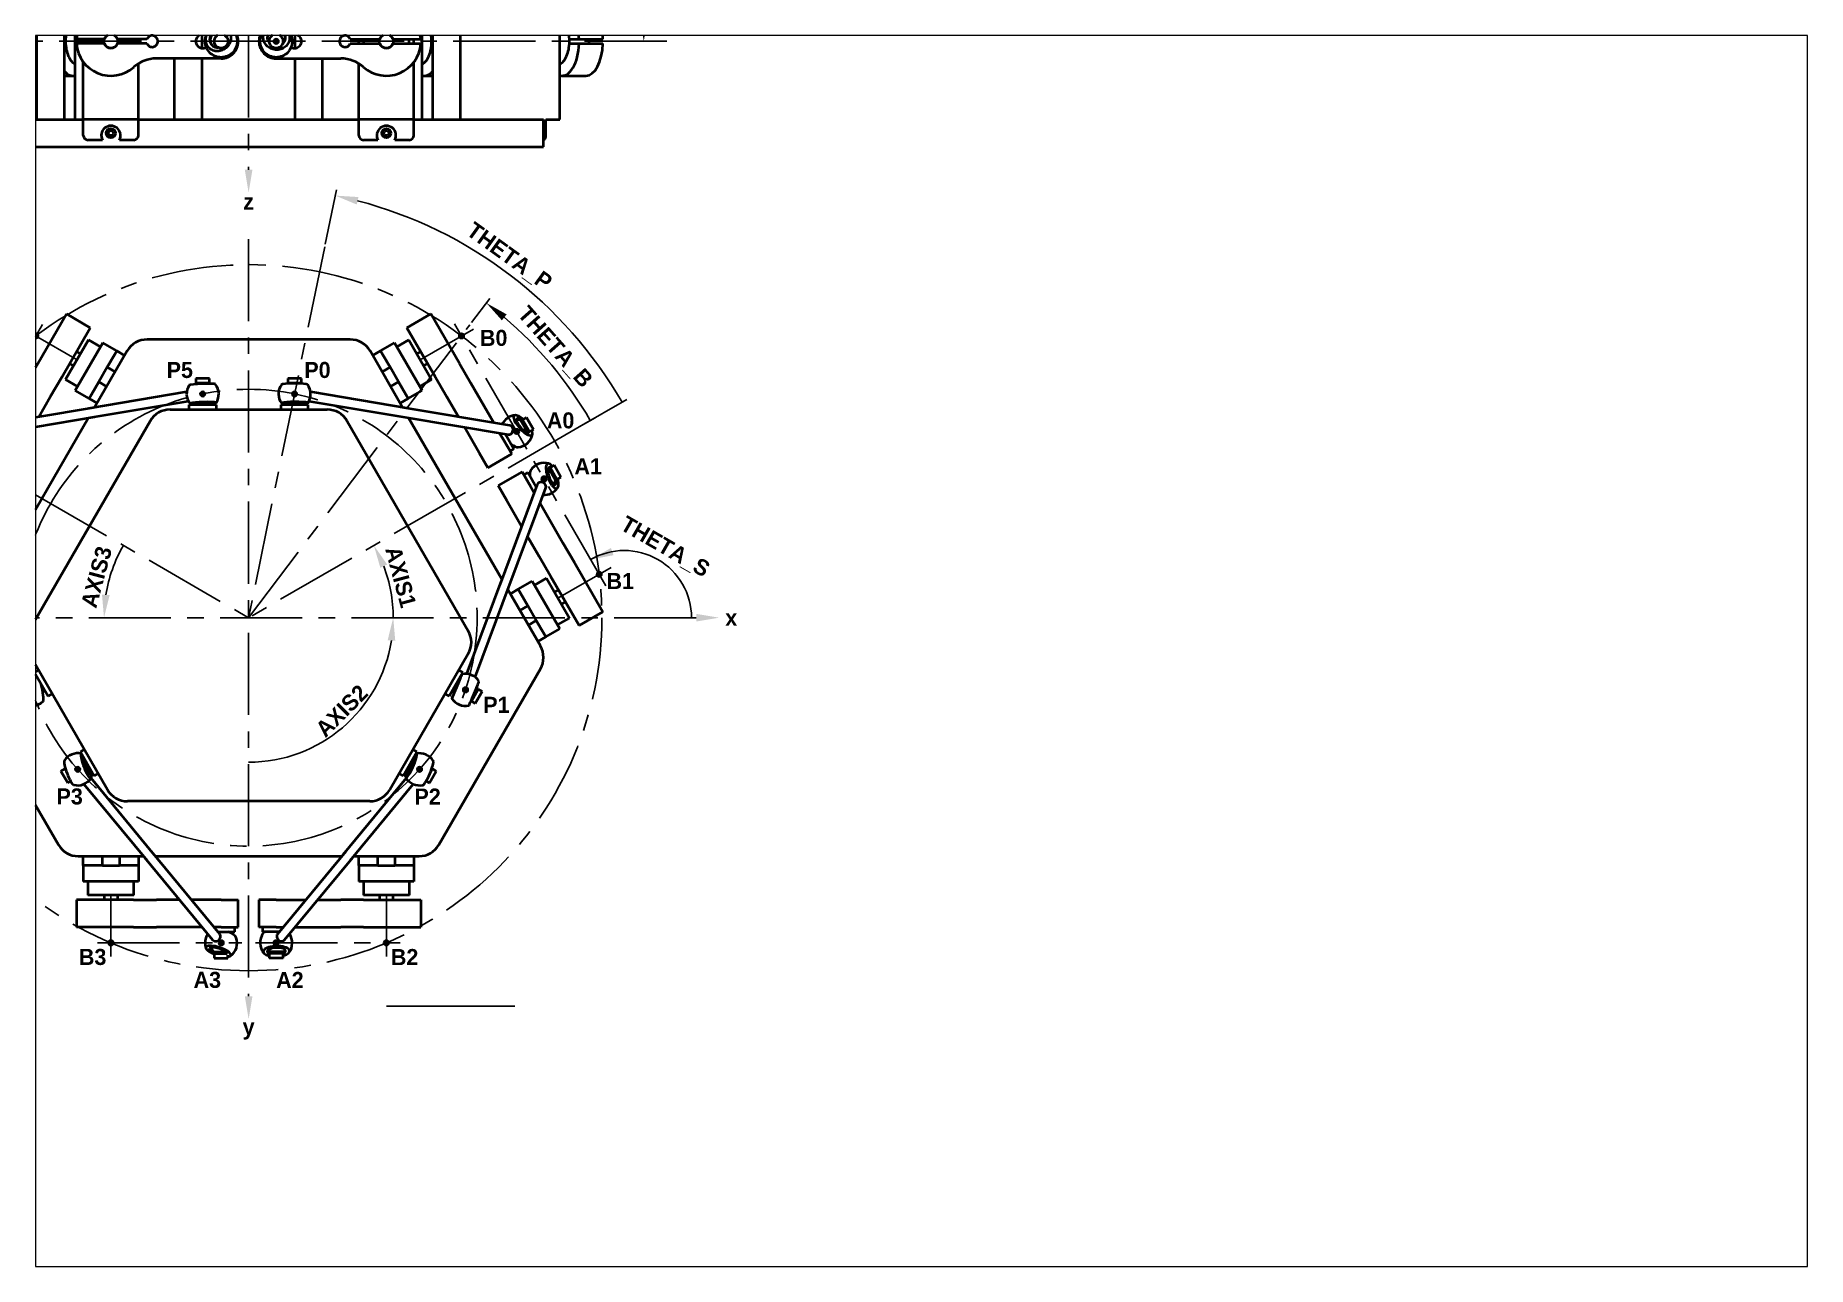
# Paper-space layout 'Plan2' of a CAD drawing. Header units: millimetres. Extents: x -1 to 409, y 2 to 288.
# The model-space entities are those that its viewports show. They can reach past a viewport. Long polylines and large blocks are cut down to what shows.
import ezdxf

# ---------------------------------------------------------------- set-up
doc = ezdxf.new("R2010")
doc.units = ezdxf.units.MM
doc.header["$LTSCALE"] = 12.7
doc.linetypes.add('CENTER', pattern=[50.8, 31.75, -6.35, 6.35, -6.35])
doc.layers.get('0').update_dxf_attribs({"color": 18, "true_color": 0x000000, "plot": 0})
for name, color, linetype, lineweight, true_color in [('cotes', 18, 'Continuous', 25, 0x000000), ('cotes textes', 18, 'Continuous', 25, 0x000000), ('points', 18, 'Continuous', 25, 0x000000), ('Stewart Platform', 18, 'Continuous', 40, 0x000000)]:
    doc.layers.add(name, color=color, linetype=linetype, lineweight=lineweight, true_color=true_color)
doc.styles.add('textstyle3', font='')
doc.styles.get('textstyle3').set_extended_font_data('osifont', bold=True)

# ---------------------------------------------------------------- blocks, each defined once
blk = doc.blocks.new('POINT_COORD')
at = {"layer": 'points', "lineweight": 0, "transparency": 33554687}
h = blk.add_hatch(color=7, dxfattribs=at)
edge = h.paths.add_edge_path(flags=0)
edge.add_arc((0, 0), 0.2, 0, 360)
at = {"layer": 'points'}
blk.add_circle((0, 0), 0.2, dxfattribs=at)

msp = doc.modelspace()

# ---------------------------------------------------------------- linework, layer by layer
msp.add_line((0, 0), (0, 0))
at = {"layer": 'cotes', "linetype": 'CENTER', "ltscale": 0.05}
for p, q in [((0, 220.56), (0, 97.67)), ((91.12, 125.69), (-87.56, 125.69)), ((0, 82.56), (0, -82.56)), ((16.59, 80.88), (0, 0)), ((-44.93, 63.97), (-60.65, 36.75)), ((-37.39, 56.25), (-48.99, 62.95)), ((0, 0), (48.2, 63.84)), ((37.39, 56.25), (48.99, 62.95)), ((60.65, 36.75), (44.89, 64.05)), ((-71.5, 41.28), (0, 0)), ((72.04, 41.59), (0, 0)), ((77.87, 6.93), (62.15, 34.15)), ((67.41, 4.25), (79.01, 10.95)), ((97.56, 0), (-87.56, 0)), ((-30.02, -60.5), (-30.02, -73.9)), ((30.02, -60.5), (30.02, -73.9)), ((-32.94, -70.9), (-1.5, -70.9)), ((1.5, -70.9), (33.02, -70.9))]:
    msp.add_line(p, q, dxfattribs=at)
at = {"layer": 'cotes', "ltscale": 0.05}
for p, q in [((16.71, 81.49), (19.13, 93.28)), ((48.58, 64.34), (52.56, 69.63)), ((72.04, 41.59), (82.46, 47.61)), ((72.04, 41.59), (75.55, 43.62)), ((30.02, -84.72), (58, -84.72))]:
    msp.add_line(p, q, dxfattribs=at)
at = {"layer": 'cotes', "linetype": 'CENTER', "ltscale": 0.05}
for radius in [76.99, 49.81]:
    msp.add_circle((0, 0), radius, dxfattribs=at)
at = {"layer": 'cotes', "ltscale": 0.05}
for centre, radius, start, end in [((0, 0), 93.97, 30, 75.3608), ((0, 0), 85.99, 30, 49.6172), ((0, 0), 31.52, 150, 170.9024), ((81.87, 0), 14.65, 0, 120), ((0, 0), 31.52, 0, 20.9024), ((0, 0), 31.52, 270, 350.9024)]:
    msp.add_arc(centre, radius, start, end, dxfattribs=at)
for points in [[(85.29, 130.69), (86.95, 130.69), (86.12, 125.69)], [(0.83, 97.67), (-0.83, 97.67), (0, 92.67)], [(23.94, 91.73), (23.56, 90.1), (18.88, 92.05)], [(56.23, 66.15), (55.19, 64.85), (51.81, 68.63)], [(30.2, 11.6), (28.7, 10.89), (27.3, 15.76)], [(78.95, 15.2), (79.52, 13.63), (74.54, 12.69)], [(-31.96, 5.05), (-30.3, 4.92), (-31.52, 0)], [(31.96, -5.05), (30.3, -4.92), (31.52, 0)], [(97.56, -0.83), (97.56, 0.83), (102.56, 0)], [(0.83, -82.56), (-0.83, -82.56), (0, -87.56)]]:
    msp.add_solid(points, dxfattribs=at)
at = {"layer": 'Stewart Platform'}
for p, q in [((-22.86, 168.68), (-8.1, 128.49)), ((8.1, 128.49), (22.86, 168.68)), ((-46.15, 108.67), (-46.15, 131.69)), ((-40.14, 108.67), (-40.14, 131.69)), ((-37.79, 108.67), (-37.79, 131.69)), ((37.79, 108.67), (37.79, 131.69)), ((40.14, 108.67), (40.14, 131.69)), ((46.15, 108.67), (46.15, 131.69)), ((67.81, 108.67), (67.81, 131.69)), ((-40.14, 126.19), (-39.88, 126.19)), ((-40.14, 125.18), (-39.88, 125.18)), ((-31.44, 126.19), (-37.51, 126.19)), ((-31.44, 125.18), (-37.51, 125.18)), ((-36.03, 125.18), (-36.03, 126.19)), ((-22.16, 126.19), (-28.61, 126.19)), ((-22.16, 125.18), (-28.61, 125.18)), ((-24.02, 125.18), (-24.02, 126.19)), ((-10.12, 124.19), (-10.12, 127.18)), ((10.12, 124.19), (10.12, 127.18)), ((22.16, 126.19), (28.61, 126.19)), ((22.16, 125.18), (28.61, 125.18)), ((24.02, 125.18), (24.02, 126.19)), ((31.44, 126.19), (37.51, 126.19)), ((31.44, 125.18), (37.51, 125.18)), ((36.03, 125.18), (36.03, 126.19)), ((40.14, 126.19), (39.88, 126.19)), ((40.14, 125.18), (39.88, 125.18)), ((69.9, 126.19), (72.02, 126.19)), ((69.9, 125.18), (72.02, 125.18)), ((72.02, 126.19), (77.22, 126.19)), ((72.02, 125.18), (77.22, 125.18)), ((-36.03, 108.67), (-36.03, 121.18)), ((-24.02, 108.67), (-24.02, 120.82)), ((-6, 121.93), (-20.09, 121.93)), ((-16.12, 108.67), (-16.12, 121.93)), ((-10.12, 108.67), (-10.12, 121.93)), ((6, 121.93), (20.09, 121.93)), ((10.12, 108.67), (10.12, 121.93)), ((16.12, 108.67), (16.12, 121.93)), ((24.02, 108.67), (24.02, 120.82)), ((36.03, 108.67), (36.03, 121.18)), ((-40.14, 118.18), (-38.25, 118.18)), ((38.25, 118.18), (40.14, 118.18)), ((68.28, 118.18), (73.48, 118.18)), ((-63.6, 108.67), (-41.47, 108.67)), ((-41.47, 108.67), (-37.14, 108.67)), ((-37.14, 108.67), (-36.03, 108.67)), ((-36.03, 105.17), (-36.03, 108.67)), ((-24.02, 108.67), (-36.03, 108.67)), ((-24.02, 108.67), (24.02, 108.67)), ((-24.02, 105.17), (-24.02, 108.67)), ((24.02, 105.17), (24.02, 108.67)), ((36.03, 108.67), (24.02, 108.67)), ((36.03, 108.67), (37.14, 108.67)), ((36.03, 105.17), (36.03, 108.67)), ((37.14, 108.67), (41.47, 108.67)), ((41.47, 108.67), (63.6, 108.67)), ((63.6, 108.67), (64.27, 108.67)), ((64.27, 102.67), (64.27, 108.67)), ((64.78, 105.17), (64.78, 108.67)), ((64.78, 108.67), (67.81, 108.67)), ((-63.6, 102.67), (-41.47, 102.67)), ((-41.47, 102.67), (-37.14, 102.67)), ((-37.14, 102.67), (37.14, 102.67)), ((-31.87, 104.17), (-35.03, 104.17)), ((-25.02, 104.17), (-28.17, 104.17)), ((28.17, 104.17), (25.02, 104.17)), ((35.03, 104.17), (31.87, 104.17)), ((37.14, 102.67), (41.47, 102.67)), ((41.47, 102.67), (63.6, 102.67)), ((63.6, 102.67), (64.27, 102.67)), ((64.28, 104.17), (64.27, 104.17)), ((-45.94, 55.46), (-39.71, 66.24)), ((-34.51, 63.24), (-39.71, 66.24)), ((34.51, 63.24), (39.71, 66.24)), ((45.94, 55.46), (39.71, 66.24)), ((-40.74, 52.45), (-34.51, 63.24)), ((40.74, 52.45), (34.51, 63.24)), ((-39.89, 51.92), (-34.89, 60.59)), ((-37.79, 49.55), (-31.79, 59.95)), ((-36.64, 57.55), (-37.5, 58.05)), ((-32.29, 59.08), (-34.89, 60.59)), ((-26.46, 58.16), (-33.57, 45.85)), ((-28.75, 58.2), (-31.79, 59.95)), ((-29.25, 57.33), (-28.75, 58.2)), ((-28.75, 58.2), (-27.02, 57.2)), ((22.13, 60.67), (-22.13, 60.67)), ((33.57, 45.85), (26.46, 58.16)), ((27.02, 57.2), (28.75, 58.2)), ((28.75, 58.2), (31.79, 59.95)), ((28.75, 58.2), (29.25, 57.33)), ((31.79, 59.95), (37.79, 49.55)), ((34.89, 60.59), (32.29, 59.08)), ((34.89, 60.59), (39.89, 51.92)), ((37.5, 58.05), (36.64, 57.55)), ((-45.94, 55.46), (-48.42, 51.16)), ((-39.01, 55.45), (-38.14, 54.95)), ((-30.83, 54.6), (-32.68, 51.4)), ((-30.83, 54.6), (-29.25, 57.33)), ((-30.83, 54.6), (-29.1, 53.6)), ((29.1, 53.6), (30.83, 54.6)), ((29.25, 57.33), (30.83, 54.6)), ((32.68, 51.4), (30.83, 54.6)), ((38.14, 54.95), (39.01, 55.45)), ((45.94, 55.46), (48.42, 51.16)), ((-40.74, 52.45), (-43.22, 48.15)), ((-39.89, 51.92), (-37.29, 50.42)), ((-34.26, 48.67), (-32.68, 51.4)), ((-30.95, 50.4), (-32.68, 51.4)), ((-11.56, 51.1), (-11.56, 50.93)), ((-8.46, 51.1), (-11.56, 51.1)), ((-11.51, 52.15), (-11.51, 51.15)), ((-8.51, 52.15), (-11.51, 52.15)), ((-8.51, 51.15), (-11.51, 51.15)), ((-11.01, 51.15), (-11.01, 51.1)), ((-9.01, 51.1), (-9.01, 51.15)), ((-8.51, 51.15), (-8.51, 52.15)), ((-8.46, 51.02), (-8.46, 51.1)), ((8.46, 51.1), (8.46, 51.02)), ((11.56, 51.1), (8.46, 51.1)), ((8.51, 52.15), (8.51, 51.15)), ((11.51, 52.15), (8.51, 52.15)), ((11.51, 51.15), (8.51, 51.15)), ((9.01, 51.15), (9.01, 51.1)), ((11.01, 51.1), (11.01, 51.15)), ((11.51, 51.15), (11.51, 52.15)), ((11.56, 51.03), (11.56, 51.1)), ((32.68, 51.4), (30.95, 50.4)), ((32.68, 51.4), (34.26, 48.67)), ((37.29, 50.42), (39.89, 51.92)), ((40.74, 52.45), (43.22, 48.15)), ((53.41, 42.51), (48.42, 51.16)), ((-45.73, 43.8), (-43.22, 48.15)), ((-34.76, 47.8), (-37.79, 49.55)), ((-13.48, 49.22), (-34.83, 45.63)), ((-34.76, 47.8), (-34.26, 48.67)), ((-33.02, 46.8), (-34.76, 47.8)), ((-34.5, 43.66), (-13.15, 47.25)), ((-13.01, 46.39), (-13.01, 45.39)), ((-7.01, 46.39), (-13.01, 46.39)), ((-11.56, 46.83), (-11.56, 46.49)), ((-8.46, 46.83), (-11.56, 46.83)), ((-8.46, 46.49), (-11.56, 46.49)), ((-11.01, 46.49), (-11.01, 46.39)), ((-9.01, 46.39), (-9.01, 46.49)), ((-8.46, 46.49), (-8.46, 46.83)), ((-7.01, 45.39), (-7.01, 46.39)), ((7.01, 46.39), (7.01, 45.39)), ((13.01, 46.39), (7.01, 46.39)), ((8.46, 46.83), (8.46, 46.49)), ((11.56, 46.83), (8.46, 46.83)), ((11.56, 46.49), (8.46, 46.49)), ((9.01, 46.49), (9.01, 46.39)), ((11.01, 46.39), (11.01, 46.49)), ((11.56, 46.49), (11.56, 46.83)), ((13.01, 45.39), (13.01, 46.39)), ((13.15, 47.25), (34.5, 43.66)), ((34.83, 45.63), (13.48, 49.22)), ((34.76, 47.8), (33.02, 46.8)), ((34.26, 48.67), (34.76, 47.8)), ((34.76, 47.8), (37.79, 49.55)), ((45.73, 43.8), (43.22, 48.15)), ((-33.91, 45.79), (-56.92, 41.92)), ((-56.59, 39.95), (-33.58, 43.82)), ((-34.87, 43.6), (-55.19, 8.4)), ((-47.87, -2.86), (-21.46, 42.89)), ((-17.13, 45.39), (17.13, 45.39)), ((21.46, 42.89), (47.87, -2.86)), ((33.58, 43.82), (56.59, 39.95)), ((56.92, 41.92), (33.91, 45.79)), ((55.19, 8.4), (34.87, 43.6)), ((59.63, 43.15), (59.33, 42.98)), ((59.33, 42.98), (60.83, 40.39)), ((59.63, 43.15), (61.16, 40.49)), ((60.56, 43.63), (59.7, 43.13)), ((59.7, 43.13), (61.19, 40.55)), ((59.95, 42.7), (59.9, 42.67)), ((60.56, 43.63), (62.06, 41.03)), ((-50.26, 35.95), (-47.03, 41.55)), ((50.26, 35.95), (47.03, 41.55)), ((55.46, 38.95), (54.71, 40.26)), ((55.46, 38.95), (57.34, 35.7)), ((55.99, 40.05), (57.83, 36.86)), ((60.9, 40.94), (60.95, 40.97)), ((61.33, 40.61), (62.06, 41.03)), ((50.26, 35.95), (52.14, 32.7)), ((52.14, 32.7), (57.34, 35.7)), ((56.96, 36.35), (57.83, 36.86)), ((59.59, 31.81), (54.39, 28.8)), ((61.47, 28.56), (59.59, 31.81)), ((60.83, 31.66), (59.97, 31.16)), ((62.68, 28.46), (60.83, 31.66)), ((65.5, 32.67), (65.34, 32.58)), ((66.89, 29.89), (65.34, 32.58)), ((67.18, 30.06), (65.63, 32.75)), ((67.2, 30.13), (65.7, 32.73)), ((66.57, 33.23), (65.77, 32.77)), ((65.95, 32.3), (65.91, 32.27)), ((68.07, 30.63), (66.57, 33.23)), ((56.27, 25.55), (54.39, 28.8)), ((62.89, 29.03), (54.74, 7.18)), ((56.61, 6.48), (64.77, 28.33)), ((61.47, 28.56), (62.22, 27.25)), ((66.89, 29.89), (67.18, 30.06)), ((66.91, 30.54), (66.95, 30.57)), ((67.2, 30.13), (68.07, 30.63)), ((56.27, 25.55), (59.5, 19.95)), ((63.52, 25), (68.51, 16.35)), ((60.8, 17.7), (63.31, 13.35)), ((70.99, 12.05), (68.51, 16.35)), ((65.79, 9.05), (63.31, 13.35)), ((70.99, 12.05), (77.22, 1.27)), ((-47.5, -12.24), (-55.06, 8.05)), ((55.06, 8.05), (47.5, -12.24)), ((58.77, 6.2), (61.81, 7.95)), ((61.81, 7.95), (67.81, -2.45)), ((64.91, 8.59), (62.31, 7.09)), ((64.91, 8.59), (69.91, -0.08)), ((65.79, 9.05), (72.02, -1.73)), ((49.37, -12.94), (56.94, 7.35)), ((63.6, -6.16), (56.49, 6.15)), ((57.04, 5.2), (58.77, 6.2)), ((58.77, 6.2), (59.27, 5.33)), ((59.27, 5.33), (60.85, 2.6)), ((67.53, 6.05), (66.66, 5.55)), ((59.12, 1.6), (60.85, 2.6)), ((62.7, -0.6), (60.85, 2.6)), ((68.16, 2.95), (69.03, 3.45)), ((72.02, -1.73), (77.22, 1.27)), ((62.7, -0.6), (60.97, -1.6)), ((62.7, -0.6), (64.28, -3.33)), ((64.28, -3.33), (64.78, -4.2)), ((64.78, -4.2), (67.81, -2.45)), ((67.31, -1.58), (69.91, -0.08)), ((64.78, -4.2), (63.05, -5.2)), ((-63.6, -11.17), (-41.47, -49.5)), ((-30.75, -37.53), (-47.87, -7.86)), ((-45.81, -11.43), (-46.68, -11.93)), ((47.87, -7.86), (30.75, -37.53)), ((41.47, -49.5), (63.6, -11.17)), ((46.68, -11.93), (45.81, -11.43)), ((-46.68, -11.93), (-43.68, -17.13)), ((-45.13, -14.83), (-44.49, -15.92)), ((-44.77, -15.45), (-44.68, -15.4)), ((43.68, -17.13), (46.68, -11.93)), ((44.49, -15.92), (46.04, -13.24)), ((44.68, -15.4), (44.77, -15.45)), ((44.78, -16.09), (45.51, -14.83)), ((45.77, -13.71), (45.68, -13.66)), ((46.13, -13.29), (46.04, -13.24)), ((49.4, -15.95), (49.74, -15.37)), ((50.03, -15.54), (49.74, -15.37)), ((-44.93, -15.83), (-44.78, -16.09)), ((-44.78, -16.09), (-44.49, -15.92)), ((-43.68, -17.13), (-42.81, -16.63)), ((42.81, -16.63), (43.68, -17.13)), ((44.49, -15.92), (44.78, -16.09)), ((48.45, -18.21), (48.48, -18.22)), ((48.48, -18.22), (50.03, -15.54)), ((48.55, -18.21), (50.05, -15.61)), ((48.55, -18.21), (49.41, -18.71)), ((48.75, -17.75), (48.8, -17.77)), ((49.41, -18.71), (50.91, -16.11)), ((49.8, -16.04), (49.75, -16.01)), ((50.91, -16.11), (50.05, -15.61)), ((-35.81, -28.76), (-36.67, -29.26)), ((-36.67, -29.26), (-33.67, -34.46)), ((-36.04, -30.57), (-36.2, -30.66)), ((-36.04, -30.57), (-34.48, -33.26)), ((33.67, -34.46), (36.67, -29.26)), ((34.48, -33.26), (36.04, -30.57)), ((34.78, -33.43), (36.25, -30.87)), ((36.67, -29.26), (35.81, -28.76)), ((36.28, -30.71), (36.04, -30.57)), ((-40.04, -32.94), (-40.91, -33.44)), ((-40.91, -33.44), (-39.41, -36.04)), ((-40.04, -32.94), (-39.79, -33.38)), ((-39.96, -32.83), (-40.02, -32.87)), ((-40.02, -32.87), (-39.86, -33.15)), ((-39.79, -33.37), (-39.79, -33.37)), ((-36.18, -31), (-34.78, -33.43)), ((-35.67, -31), (-35.76, -31.05)), ((-34.78, -33.43), (-34.48, -33.26)), ((-34.76, -32.78), (-34.67, -32.73)), ((-33.67, -34.46), (-32.81, -33.96)), ((32.81, -33.96), (33.67, -34.46)), ((34.48, -33.26), (34.78, -33.43)), ((34.67, -32.73), (34.76, -32.78)), ((35.76, -31.05), (35.67, -31)), ((39.41, -36.04), (40.91, -33.44)), ((39.68, -33.56), (40.04, -32.94)), ((39.79, -33.37), (39.76, -33.36)), ((39.8, -33.26), (40.02, -32.87)), ((40.02, -32.87), (39.95, -32.83)), ((40.91, -33.44), (40.04, -32.94)), ((-39.41, -36.04), (-38.78, -35.68)), ((-35.89, -36.29), (-22.1, -52.98)), ((-20.56, -51.71), (-34.34, -35.01)), ((34.34, -35.01), (20.56, -51.71)), ((22.1, -52.98), (35.89, -36.29)), ((38.69, -35.63), (39.41, -36.04)), ((26.41, -40.03), (-26.41, -40.03)), ((-37.14, -52), (-22.92, -52)), ((-36.03, -54), (-36.03, -52)), ((-36.03, -54), (-36.03, -57.5)), ((-35.03, -54), (-36.03, -54)), ((-31.87, -54), (-35.03, -54)), ((-31.87, -54), (-31.87, -52)), ((-31.87, -54), (-28.17, -54)), ((-28.17, -52), (-28.17, -54)), ((-25.02, -54), (-28.17, -54)), ((-24.02, -54), (-25.02, -54)), ((-24.02, -52), (-24.02, -54)), ((-24.02, -54), (-24.02, -57.5)), ((-22.7, -52.27), (-7.84, -70.26)), ((-6.3, -68.98), (-21.15, -50.99)), ((-20.32, -52), (20.32, -52)), ((21.15, -50.99), (6.3, -68.98)), ((7.84, -70.26), (22.7, -52.27)), ((22.92, -52), (37.14, -52)), ((24.02, -54), (24.02, -52)), ((24.02, -54), (24.02, -57.5)), ((25.02, -54), (24.02, -54)), ((28.17, -54), (25.02, -54)), ((28.17, -54), (28.17, -52)), ((28.17, -54), (31.87, -54)), ((31.87, -52), (31.87, -54)), ((35.03, -54), (31.87, -54)), ((36.03, -54), (35.03, -54)), ((36.03, -52), (36.03, -54)), ((36.03, -54), (36.03, -57.5)), ((-24.02, -57.5), (-36.03, -57.5)), ((-35.03, -57.5), (-35.03, -60.5)), ((-25.02, -60.5), (-25.02, -57.5)), ((36.03, -57.5), (24.02, -57.5)), ((25.02, -57.5), (25.02, -60.5)), ((35.03, -60.5), (35.03, -57.5)), ((-37.51, -61.51), (-37.51, -67.51)), ((-25.06, -61.51), (-37.51, -61.51)), ((-25.02, -60.5), (-35.03, -60.5)), ((-31.52, -60.5), (-31.52, -61.51)), ((-28.52, -61.51), (-28.52, -60.5)), ((-25.06, -61.51), (-20.09, -61.51)), ((-15.07, -61.51), (-20.09, -61.51)), ((-6, -61.51), (-12.47, -61.51)), ((-6, -61.51), (-2.25, -61.51)), ((-2.25, -67.51), (-2.25, -61.51)), ((2.25, -61.51), (2.25, -67.51)), ((6, -61.51), (2.25, -61.51)), ((6, -61.51), (12.47, -61.51)), ((15.07, -61.51), (20.09, -61.51)), ((25.06, -61.51), (20.09, -61.51)), ((35.03, -60.5), (25.02, -60.5)), ((25.06, -61.51), (37.51, -61.51)), ((28.52, -60.5), (28.52, -61.51)), ((31.52, -61.51), (31.52, -60.5)), ((37.51, -61.51), (37.51, -67.51)), ((-25.06, -67.51), (-37.51, -67.51)), ((-25.06, -67.51), (-20.09, -67.51)), ((-10.11, -67.51), (-20.09, -67.51)), ((-6, -67.51), (-7.52, -67.51)), ((-6.69, -68.51), (-3, -68.51)), ((-6, -67.51), (-2.25, -67.51)), ((-3, -68.51), (-3, -67.51)), ((6, -67.51), (2.25, -67.51)), ((3, -67.51), (3, -68.51)), ((6.69, -68.51), (3, -68.51)), ((6, -67.51), (7.52, -67.51)), ((10.11, -67.51), (20.09, -67.51)), ((25.06, -67.51), (20.09, -67.51)), ((25.06, -67.51), (37.51, -67.51)), ((-7.56, -72.88), (-7.56, -73.21)), ((-7.56, -72.88), (-4.96, -72.88)), ((-7.56, -73.21), (-4.69, -73.21)), ((-7.51, -73.26), (-7.51, -74.26)), ((-7.51, -73.26), (-4.68, -73.26)), ((-7.01, -73.21), (-7.01, -73.26)), ((-5, -73.26), (-5, -73.21)), ((4.45, -72.88), (4.45, -73.21)), ((7.56, -72.88), (4.45, -72.88)), ((7.56, -73.21), (4.45, -73.21)), ((4.5, -73.26), (4.5, -74.26)), ((7.51, -73.26), (4.5, -73.26)), ((5, -73.21), (5, -73.26)), ((7.01, -73.26), (7.01, -73.21)), ((7.51, -74.26), (7.51, -73.26)), ((7.56, -73.21), (7.56, -72.88)), ((-7.51, -74.26), (-4.5, -74.26)), ((-4.5, -74.26), (-4.5, -73.6)), ((7.51, -74.26), (4.5, -74.26))]:
    msp.add_line(p, q, dxfattribs=at)
for centre, radius in [((-6, 125.69), 3.5), ((6, 125.69), 3.5), ((-30.02, 125.69), 1.5), ((-6, 125.69), 1.5), ((6, 125.69), 1.5), ((30.02, 125.69), 1.5), ((-30.02, 105.67), 1), ((-30.02, 105.67), 0.55), ((30.02, 105.67), 1), ((30.02, 105.67), 0.55)]:
    msp.add_circle(centre, radius, dxfattribs=at)
for centre, radius, start, end in [((-30.02, 125.69), 7.51, 48.5904, 176.1774), ((30.02, 125.69), 7.51, 3.8226, 131.4096), ((-6, 125.69), 3.75, 270, 90), ((6, 125.69), 3.75, 90, 270), ((-30.02, 125.69), 7.51, 183.8226, 311.4096), ((-30.02, 125.69), 5, 174.2608, 185.7392), ((-30.02, 125.69), 1.5, 19.4712, 160.5288), ((-30.02, 125.69), 1.5, 199.4712, 340.5288), ((-30.02, 125.69), 5, 354.2608, 5.7392), ((-21.02, 125.69), 1.25, 203.5782, 156.4218), ((-10.01, 125.69), 1.5, 60, 300), ((-6, 125.69), 1.55, 30.9573, 237.9738), ((6, 125.69), 1.55, 339.7686, 191.7388), ((10.01, 125.69), 1.5, 240, 120), ((21.02, 125.69), 1.25, 23.5782, 336.4218), ((30.02, 125.69), 5, 174.2608, 185.7392), ((30.02, 125.69), 7.51, 228.5904, 356.1774), ((30.02, 125.69), 1.5, 19.4712, 160.5288), ((30.02, 125.69), 1.5, 199.4712, 340.5288), ((30.02, 125.69), 5, 354.2608, 5.7392), ((-20.09, 114.43), 7.51, 90, 131.4096), ((20.09, 114.43), 7.51, 48.5904, 90), ((-35.03, 105.17), 1, 180, 270), ((-30.02, 105.17), 2.1, 331.5631, 208.4369), ((-25.02, 105.17), 1, 270, 0), ((25.02, 105.17), 1, 180, 270), ((30.02, 105.17), 2.1, 331.5631, 208.4369), ((35.03, 105.17), 1, 270, 0), ((-22.13, 55.66), 5, 90, 150), ((22.13, 55.66), 5, 30, 90), ((-10.01, 48.79), 3.5, 146.8648, 181.8341), ((-10.01, 48.79), 3.5, 326.8648, 36.8035), ((10.01, 48.79), 3.5, 145.3337, 215.4276), ((10.01, 48.79), 3.5, 0.3806, 35.4276), ((-10.01, 48.79), 3.5, 181.8341, 216.8035), ((-10.01, 48.79), 2.5, 308.3161, 312.2435), ((10.01, 48.79), 2.5, 229.0857, 231.6839), ((10.01, 48.79), 2.5, 308.3161, 311.6756), ((10.01, 48.79), 3.5, 325.3337, 0.3806), ((-17.13, 40.39), 5, 90, 150), ((17.13, 40.39), 5, 30, 90), ((58.41, 40.66), 3.5, 95.0236, 153.8546), ((58.41, 40.66), 2.5, 68.3161, 91.0027), ((58.41, 40.66), 3.5, 312.3644, 349.7052), ((58.41, 40.66), 3.5, 275.0236, 312.3644), ((64.41, 30.26), 3.5, 110.2282, 147.8552), ((64.41, 30.26), 3.5, 72.6012, 110.2282), ((64.41, 30.26), 3.5, 266.1454, 327.8552), ((64.41, 30.26), 2.5, 330.0979, 351.6839), ((-43.54, -5.36), 5, 150, 210), ((43.54, -5.36), 5, 330, 30), ((59.27, -8.67), 5, 330, 30), ((-47.26, -15.73), 3.5, 76.7082, 135.7783), ((47.26, -15.73), 3.5, 67.4531, 102.3118), ((47.26, -15.73), 3.5, 32.5943, 67.4531), ((47.26, -15.73), 2.5, 8.3161, 12.2878), ((-47.26, -15.73), 3.5, 245.7005, 280.7394), ((-47.26, -15.73), 3.5, 280.7394, 315.7783), ((-47.26, -15.73), 2.5, 344.7932, 351.6839), ((47.26, -15.73), 3.5, 212.5943, 282.3118), ((47.26, -15.73), 2.5, 188.3161, 195.3574), ((-37.25, -33.06), 3.5, 76.7082, 146.3224), ((37.25, -33.06), 3.5, 66.6725, 102.0386), ((37.25, -33.06), 3.5, 31.3063, 66.6725), ((-37.25, -33.06), 2.5, 336.4715, 351.6839), ((37.25, -33.06), 2.5, 188.3161, 200.1993), ((-37.25, -33.06), 3.5, 255.2553, 290.7889), ((-37.25, -33.06), 3.5, 290.7889, 326.3224), ((-26.41, -35.03), 5, 210, 270), ((26.41, -35.03), 5, 270, 330), ((37.25, -33.06), 3.5, 211.3063, 282.0386), ((-37.14, -47), 5, 210, 270), ((37.14, -47), 5, 270, 330), ((-6, -70.91), 3.5, 146.1454, 162.2037), ((6, -70.91), 3.5, 143.3299, 220.3541), ((6, -70.91), 3.5, 323.3299, 33.8546), ((-6, -70.91), 3.5, 162.2037, 198.9656), ((-6, -70.91), 2.5, 204.5117, 231.6839), ((-6, -70.91), 3.5, 305.4418, 18.9656), ((6, -70.91), 2.5, 222.6718, 231.6839), ((6, -70.91), 2.5, 308.3161, 321.0122)]:
    msp.add_arc(centre, radius, start, end, dxfattribs=at)
for centre, major_axis, ratio, start_param, end_param in [((68.28, 125.69), (0, 7.51), 0.5, 4.779105, 6.926686), ((73.48, 125.69), (0, 7.51), 0.5, 4.779105, 6.283185), ((-37.39, 125.69), (0, -5), 0.5, 3.303063, 6.121715), ((-6.44, 126.13), (-1.43, -1.4), 0.909094, 3.198905, 6.225873), ((-6.59, 126.28), (-1.43, -1.4), 0.909094, 2.37206, 7.052718), ((6.06, 126.48), (2, -0.15), 0.917219, 5.497649, 10.210315), ((6.05, 126.28), (2, -0.15), 0.917219, 0.054319, 3.087273), ((37.39, 125.69), (0, 5), 0.5, 3.303063, 6.121715), ((67.41, 125.69), (0, 5), 0.5, 3.303063, 6.121715), ((68.28, 125.69), (0, -7.51), 0.5, 6.159107, 7.787265), ((73.48, 125.69), (0, -7.51), 0.5, 0, 1.50408), ((73.48, 125.69), (0, 1.5), 0.5, 4.372552, 5.052226), ((-38.25, 125.69), (0, 7.51), 0.5, 2.614831, 3.265671), ((38.25, 125.69), (0, 7.51), 0.5, 3.017514, 3.668355), ((64.28, 105.17), (0, 1), 0.5, 3.141593, 4.712389), ((-10.07, 50.79), (2.87, 0.09), 0.077179, 0.053927, 3.087665), ((9.99, 50.79), (-2.87, -0.02), 0.098961, 3.210896, 6.213882), ((-9.94, 46.8), (2.87, 0.09), 0.077179, 5.25406, 10.396124), ((-9.94, 46.8), (2, 0.06), 0.077179, 5.548159, 10.053503), ((10.02, 46.8), (-2.87, -0.02), 0.098961, 2.134705, 7.277822), ((10.02, 46.8), (-2, -0.01), 0.098961, 2.446485, 6.956053), ((59.8, 41.93), (-1.94, 2.12), 0.335362, 5.039399, 10.179043), ((59.8, 41.93), (-1.35, 1.48), 0.335362, 5.264261, 9.638438), ((59.8, 41.93), (-1.35, 1.48), 0.335362, 4.995382, 5.076784), ((56.76, 40.93), (-0.166, -0.987), 0.866149, 0, 3.141593), ((57.02, 39.39), (-1.94, 2.12), 0.335362, 2.041638, 2.891111), ((62.66, 29.61), (0.99, -2.7), 0.352071, 3.406604, 4.120662), ((66.17, 30.9), (0.99, -2.7), 0.352071, 2.32714, 7.484496), ((66.17, 30.9), (0.69, -1.88), 0.352071, 2.798453, 7.240605), ((63.83, 28.68), (0.938, -0.35), 0.866149, 0, 3.141593), ((66.17, 30.9), (0.69, -1.88), 0.352071, 1.085103, 1.167801), ((-45.3, -15.36), (-0.54, 2.82), 0.096929, 3.209457, 5.000053), ((45.41, -14.96), (-1.1, -2.65), 0.021047, 5.232729, 10.304415), ((45.41, -14.96), (-0.77, -1.85), 0.021047, 5.531822, 9.843735), ((49.11, -16.5), (-1.1, -2.65), 0.021047, 0.014659, 3.126934), ((-35.41, -32.37), (-1.02, 2.69), 0.182412, 0.001667, 4.291392), ((-35.41, -32.37), (-0.71, 1.87), 0.182412, 5.748889, 10.349493), ((35.44, -32.28), (-1.14, -2.64), 0.159089, 5.174953, 9.683775), ((35.44, -32.28), (-0.79, -1.84), 0.159089, 5.420838, 10.309753), ((-39.09, -33.76), (-1.02, 2.69), 0.182412, 0.129545, 3.012048), ((-35.41, -32.37), (-1.02, 2.69), 0.182412, 4.413575, 4.497972), ((35.44, -32.28), (-1.14, -2.64), 0.159089, 4.967237, 5.003774), ((39.07, -33.85), (-1.14, -2.64), 0.159089, 0.112441, 3.029151), ((-7.07, -69.62), (-0.772, -0.637), 0.866149, 0, 3.141593), ((-5.42, -69.09), (2.74, -0.88), 0.297309, 0.21856, 1.331461), ((5.95, -69.08), (-2.87, -0.09), 0.397291, 5.685435, 5.976973), ((7.07, -69.62), (-0.772, 0.637), 0.866149, 0, 3.141593), ((-6.59, -72.73), (2.74, -0.88), 0.297309, 5.668446, 10.750645), ((-6.59, -72.73), (1.91, -0.61), 0.297309, 0.054153, 4.277951), ((6.06, -72.75), (-2.87, -0.09), 0.397291, 2.083828, 7.267189), ((6.06, -72.75), (-2, -0.06), 0.397291, 2.357089, 6.9468), ((6.05, -72.29), (-2, -0.06), 0.397291, 0.292905, 0.330687), ((6.05, -72.29), (-2, -0.06), 0.397291, 2.810906, 2.848688)]:
    msp.add_ellipse(centre, major_axis=major_axis, ratio=ratio, start_param=start_param, end_param=end_param, dxfattribs=at)
for centre, major_axis, ratio in [((-6.59, 126.28), (-2.05, -2.01), 0.909094), ((6.06, 126.48), (2.87, -0.21), 0.917219)]:
    msp.add_ellipse(centre, major_axis=major_axis, ratio=ratio, dxfattribs=at)

# ---------------------------------------------------------------- block references
at = {"layer": 'points', "ltscale": 0.05, "xscale": 3.002152319999999, "yscale": 3.002152319999999, "zscale": 3.002152319999999}
for p in [(6, 125.69), (46.39, 61.45), (10.01, 48.79), (58.42, 40.62), (64.39, 30.28), (76.41, 9.45), (47.26, -15.73)]:
    msp.add_blockref('POINT_COORD', p, dxfattribs=at)
at = {"layer": 'points', "ltscale": 0.05, "xscale": 3.00215232, "zscale": 3.002152319999999}
for p, yscale, rotation in [((-46.39, 61.45), 3.00215232, 120), ((-10.01, 48.79), 3.002152319999999, 120), ((-47.26, -15.73), 3.002152319999999, 120), ((-37.25, -33.06), 3.002152319999999, 239.9999999999999), ((37.25, -33.06), 3.002152319999999, 239.9999999999999), ((-30.02, -70.9), 3.002152319999999, 239.9999999999999), ((-5.97, -70.9), 3.002152319999999, 239.9999999999999), ((5.97, -70.9), 3.002152319999999, 239.9999999999999), ((30.02, -70.9), 3.002152319999999, 239.9999999999999)]:
    msp.add_blockref('POINT_COORD', p, dxfattribs=dict(at, yscale=yscale, rotation=rotation))

# ---------------------------------------------------------------- texts
at = {"layer": 'cotes textes', "char_height": 3.5, "width": 7.8628, "style": 'textstyle3'}
for s, insert, attachment_point in [('{z}', (0, 89), 8), ('{B0}', (53.41, 60.99), 5), ('{P5}', (-15, 54), 5), ('{P0}', (15, 54), 5), ('{A0}', (68, 43), 5), ('{A1}', (74, 33), 5), ('{B1}', (81, 8), 5), ('{x}', (106.49, 0), 6), ('{P1}', (54, -19), 5), ('{P3}', (-39, -39), 5), ('{P2}', (39, -39), 5), ('{B3}', (-34, -74), 5), ('{B2}', (34, -74), 5), ('{A3}', (-9, -79), 5), ('{A2}', (9, -79), 5), ('{y}', (0, -92), 8)]:
    msp.add_mtext(s, dxfattribs=dict(at, insert=insert, attachment_point=attachment_point))
at = {"layer": 'cotes textes', "char_height": 3.5, "attachment_point": 5, "style": 'textstyle3'}
for s, insert, rotation in [('THETA_P', (56.7, 78.63), 324.205), ('THETA_B', (66.66, 58.92), 311.4746), ('THETA_S', (90.69, 15.29), 330), ('AXIS3', (-33.15, 8.88), 75), ('AXIS1', (33.15, 8.88), 285), ('AXIS2', (20.32, -20.32), 45)]:
    msp.add_mtext(s, dxfattribs=dict(at, insert=insert, rotation=rotation))

psp = doc.layouts.new('Plan2')

# ---------------------------------------------------------------- viewports
at = {"layer": '0'}
psp.add_viewport(center=(204, 145), size=(410, 285), view_center_point=(146.65, -7.26), view_height=268.4726, dxfattribs=at)

doc.saveas('drawing.dxf')
